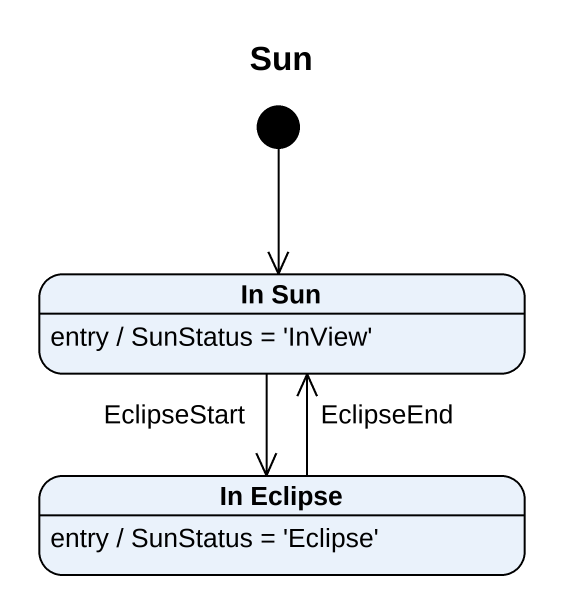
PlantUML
@startuml
title Sun
hide empty description
state "In Sun" as In_Sun
In_Sun : entry / SunStatus = 'InView'
state "In Eclipse" as In_Eclipse
In_Eclipse : entry / SunStatus = 'Eclipse'
[*] --> In_Sun
In_Sun --> In_Eclipse : EclipseStart
In_Eclipse -up-> In_Sun : EclipseEnd
@enduml
